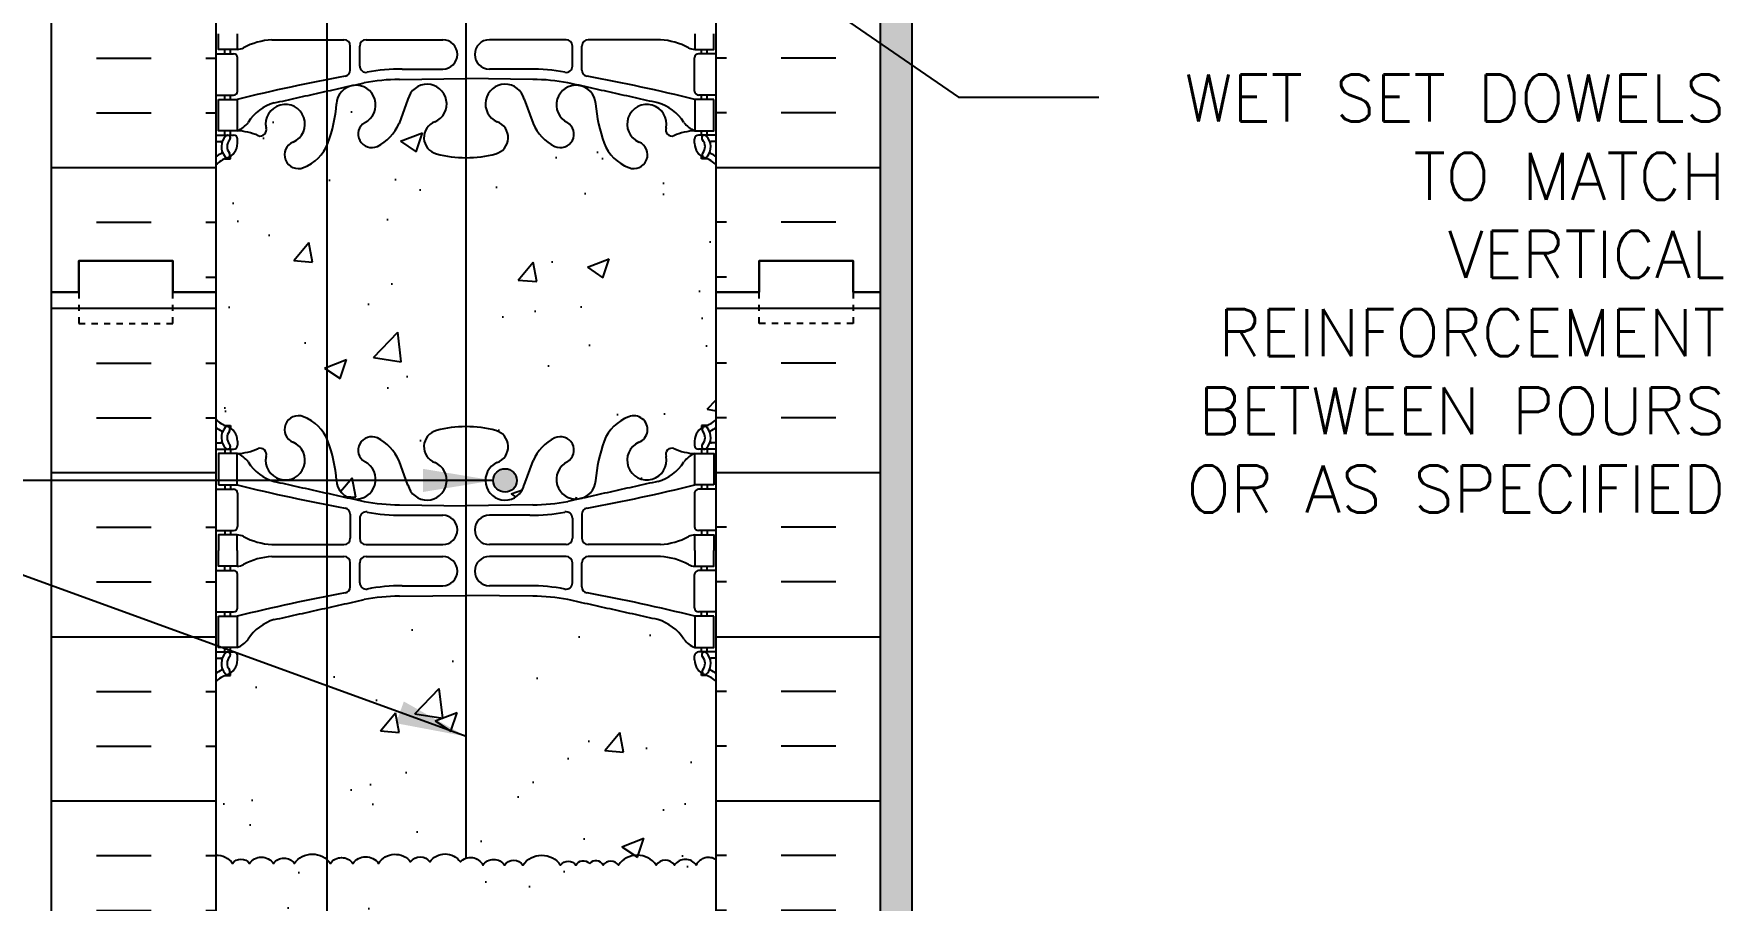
# Model space of a CAD drawing. Header units: inches. Extents: x 202.7 to 249.4, y 105.3 to 198.7.
# Drawn here: x 220.19 to 247.19, y 169.96 to 183.81 of the extents above; entities that cross this region are included whole.
import ezdxf

# ---------------------------------------------------------------- set-up
doc = ezdxf.new("R2010")
doc.units = ezdxf.units.IN
doc.header["$LTSCALE"] = 0.5
doc.header["$MEASUREMENT"] = 0
doc.linetypes.add('DASHED2', pattern=[0.375, 0.25, -0.125])
doc.linetypes.add('DASHEDX2', pattern=[1.5, 1, -0.5])
for name, color, linetype in [('HATCH', 12, 'Continuous'), ('line25', 2, 'Continuous'), ('LINE3', 3, 'Continuous'), ('LINE50', 5, 'Continuous'), ('LINE9', 9, 'Continuous'), ('TEXT', 4, 'Continuous'), ('Web_Edge', 9, 'Continuous')]:
    doc.layers.add(name, color=color, linetype=linetype)
doc.styles.add('DIM', font='romans.shx', dxfattribs={"width": 0.7})
doc.styles.add('ROMANS', font='romans.shx', dxfattribs={"height": 0.75})
doc.dimstyles.new('ext_12', dxfattribs={"dimscale": 12, "dimtxt": 0.09375, "dimasz": 0.09375, "dimexe": 0.09375, "dimexo": 0.0625, "dimgap": 0.0625, "dimtad": 1, "dimdec": 1, "dimzin": 3, "dimdsep": 46, "dimlunit": 4, "dimtxsty": 'DIM', "dimcen": 0.09, "dimdle": 0.09375, "dimclrt": 4, "dimadec": 0, "dimazin": 0, "dimtfac": 1, "dimtdec": 1, "dimtmove": 2, "dimatfit": 3, "dimfxl": 1, "dimfrac": 2, "dimtolj": 1, "dimtzin": 0, "dimarcsym": 0})
pattern_1 = [(50, (0, 0), (3.5863, -0.31376), [0.375, -4.125]), (355, (0, 0), (-0.693757, 3.76096), [0.3, -3.3]), (100.4514, (0.299, -0.026), (2.892547, 3.447198), [0.3187, -3.50571]), (46.1842, (0, 1), (5.336205, -0.827595), [0.5625, -6.1875]), (96.6356, (0.4447, 0.931), (4.67331, 4.87059), [0.47805, -5.258565]), (351.1842, (0, 1), (4.67331, 4.87059), [0.45, -4.95]), (21, (0.5, 0.75), (2.984535, -2.013094), [0.375, -4.125]), (326, (0.5, 0.75), (1.216577, 3.62575), [0.3, -3.3]), (71.4514, (0.7487, 0.5822), (4.201113, 1.612652), [0.3187, -3.50571]), (37.5, (0, 0), (0.060799, 1.664469), [0, -3.26, 0, -3.35, 0, -3.3125]), (7.5, (0, 0), (1.315348, 1.972059), [0, -1.91, 0, -3.185, 0, -1.2625]), (327.5, (-1.115, 0), (2.669112, -0.1127744), [0, -1.25, 0, -3.9, 0, -5.175]), (317.5, (-1.615, 0), (2.91593, 0.500525), [0, -1.625, 0, -2.59, 0, -3.675])]

msp = doc.modelspace()

# ---------------------------------------------------------------- hatches: boundary and pattern name
h = msp.add_hatch()
h.set_pattern_fill('AR-CONC', color=12, scale=0.5, style=0)
h.set_pattern_definition(pattern_1)
h.paths.add_polyline_path([(226.765, 181.861, -0.020993), (226.621, 181.894, -0.734872), (226.598, 182.405, 0.20089), (226.765, 182.581), (226.765, 182.803, 0.73881), (226.167, 182.765), (226.024, 182.378, -0.173075), (225.678, 182.011, -0.940793), (225.475, 182.395, 1.753171), (225.024, 182.691, -0.068226), (224.888, 182.063, -0.21345), (224.496, 181.674, -1), (224.332, 182.083, 2.087231), (223.898, 182.307, -0.669601), (223.766, 182.187, 0.085348), (223.436, 182.263), (223.331, 182.263), (223.331, 182.193), (223.379, 182.193, -0.414214), (223.441, 182.13), (223.441, 182.063, -0.249069), (223.331, 181.856), (223.331, 181.814), (223.241, 181.814, 0.088416), (223.095, 181.716), (223.095, 179.682), (223.095, 177.648, 0.088416), (223.241, 177.55), (223.331, 177.55), (223.331, 177.509, -0.249069), (223.441, 177.302), (223.441, 177.234, -0.414214), (223.379, 177.172), (223.331, 177.172), (223.331, 177.102), (223.436, 177.102, 0.085348), (223.766, 177.177, -0.669601), (223.898, 177.057, 2.087231), (224.332, 177.282, -1), (224.496, 177.69, -0.21345), (224.888, 177.301, -0.068226), (225.024, 176.673, 1.753171), (225.475, 176.97, -0.940793), (225.678, 177.353, -0.173075), (226.024, 176.986), (226.167, 176.599, 0.73881), (226.765, 176.561), (226.765, 176.783, 0.20089), (226.598, 176.959, -0.734872), (226.621, 177.47, -0.020993), (226.765, 177.503)])
h = msp.add_hatch()
h.set_pattern_fill('AR-CONC', color=12, scale=0.5, style=0)
h.set_pattern_definition(pattern_1)
h.paths.add_polyline_path([(231.095, 181.716, 0.088416), (230.949, 181.814), (230.859, 181.814), (230.859, 181.856, -0.249069), (230.749, 182.063), (230.749, 182.13, -0.414214), (230.812, 182.193), (230.859, 182.193), (230.859, 182.263), (230.754, 182.263, 0.085348), (230.425, 182.187, -0.669601), (230.292, 182.307, 2.087231), (229.859, 182.083, -1), (229.695, 181.674, -0.21345), (229.303, 182.063, -0.068226), (229.167, 182.691, 1.753171), (228.716, 182.395, -0.940793), (228.513, 182.011, -0.173075), (228.167, 182.378), (228.024, 182.765, 1.612474), (227.593, 182.405, -0.734872), (227.57, 181.894, -0.068475), (227.095, 181.832, -0.047414), (226.765, 181.861), (226.765, 177.503, -0.047414), (227.095, 177.532, -0.068475), (227.57, 177.47, -0.734872), (227.593, 176.959, 1.612474), (228.024, 176.599), (228.167, 176.986, -0.173075), (228.513, 177.353, -0.940793), (228.716, 176.97, 1.753171), (229.167, 176.673, -0.068226), (229.303, 177.301, -0.21345), (229.695, 177.69, -1), (229.859, 177.282, 2.087231), (230.292, 177.057, -0.669601), (230.425, 177.177, 0.085348), (230.754, 177.102), (230.859, 177.102), (230.859, 177.172), (230.812, 177.172, -0.414214), (230.749, 177.234), (230.749, 177.302, -0.249069), (230.859, 177.509), (230.859, 177.55), (230.949, 177.55, 0.088416), (231.095, 177.648), (231.095, 179.682)])
h.paths.add_polyline_path([(227.907, 176.672, -1), (227.532, 176.672, -1)], flags=16)
at = {"layer": 'HATCH'}
h = msp.add_hatch(dxfattribs=at)
h.set_pattern_fill('INSUL', color=256, scale=7, style=0)
h.set_pattern_definition([(0, (-2703.0662, -217.3274), (0, 2.625), []), (0, (-2703.0662, -216.4524), (0, 2.625), [0.875, -0.875]), (0, (-2703.0662, -215.5774), (0, 2.625), [0.875, -0.875])])
h.paths.add_polyline_path([(220.47, 179.682), (220.908, 179.682), (220.908, 180.182), (222.408, 180.182), (222.408, 179.682), (223.095, 179.682), (223.095, 197.682), (222.408, 197.682), (222.408, 198.182), (220.908, 198.182), (220.908, 197.682), (220.47, 197.682)])
h = msp.add_hatch(dxfattribs=at)
h.set_pattern_fill('INSUL', color=256, scale=7, style=0)
h.set_pattern_definition([(180, (3157.257, -217.3274), (0, 2.625), []), (180, (3157.257, -216.4524), (0, 2.625), [0.875, -0.875]), (180, (3157.257, -215.5774), (0, 2.625), [0.875, -0.875])])
h.paths.add_polyline_path([(233.72, 179.682), (233.283, 179.682), (233.283, 180.182), (231.783, 180.182), (231.783, 179.682), (231.095, 179.682), (231.095, 197.682), (231.783, 197.682), (231.783, 198.182), (233.283, 198.182), (233.283, 197.682), (233.72, 197.682)])
h = msp.add_hatch(dxfattribs=at)
h.set_pattern_fill('AR-SAND', color=256, scale=0.25, style=0)
h.set_pattern_definition([(37.5, (258.67978, 123.79972), (-0.0157483, 0.481706), [0, -0.38, 0, -0.425, 0, -0.40625]), (7.5, (258.6798, 123.7997), (0.442444, 0.7055365), [0, -0.205, 0, -0.3425, 0, -0.13125]), (327.5, (258.37228, 123.79972), (0.7785355, 0.0014148), [0, -0.125, 0, -0.45, 0, -0.5875]), (317.5, (258.3723, 123.7997), (0.7515317, 0.219419), [0, -0.0625, 0, -0.295, 0, -0.3375])])
h.paths.add_polyline_path([(234.22, 197.682), (233.72, 197.682), (233.72, 179.682), (233.72, 161.682), (234.22, 161.682)])
h = msp.add_hatch(dxfattribs=at)
h.set_pattern_fill('AR-CONC', color=256, scale=0.5)
h.set_pattern_definition([(50, (0, 0), (3.5863, -0.31376), [0.375, -4.125]), (355, (0, 0), (-0.693757, 3.76096), [0.3, -3.3]), (100.4514, (0.299, -0.026), (2.892544, 3.4472), [0.3187, -3.50571]), (46.1842, (0, 1), (5.336207, -0.827596), [0.5625, -6.1875]), (96.6356, (0.4447, 0.931), (4.67331, 4.87059), [0.47805, -5.25857]), (351.1842, (0, 1), (4.67331, 4.87059), [0.45, -4.95]), (21, (0.5, 0.75), (2.984535, -2.013094), [0.375, -4.125]), (326, (0.5, 0.75), (1.216577, 3.62575), [0.3, -3.3]), (71.4514, (0.7487, 0.5822), (4.20111, 1.612656), [0.3187, -3.50571]), (37.5, (0, 0), (0.0607993, 1.664469), [0, -3.26, 0, -3.35, 0, -3.3125]), (7.5, (0, 0), (1.315348, 1.972059), [0, -1.91, 0, -3.185, 0, -1.2625]), (327.5, (-1.115, 0), (2.669112, -0.1127744), [0, -1.25, 0, -3.9, 0, -5.175]), (317.5, (-1.615, 0), (2.91593, 0.500525), [0, -1.625, 0, -2.59, 0, -3.675])])
edge = h.paths.add_edge_path()
edge.add_arc((230.749, 191.094), 0.5, 46.2109, 66.4218)
edge.add_line((230.949, 191.553), (230.859, 191.553))
edge.add_line((230.859, 191.553), (230.859, 191.594))
edge.add_arc((230.999, 191.802), 0.25, 180, 235.9442, ccw=False)
edge.add_line((230.749, 191.802), (230.749, 191.869))
edge.add_arc((230.812, 191.869), 0.0625, 90, 180, ccw=False)
edge.add_line((230.812, 191.932), (230.859, 191.932))
edge.add_line((230.859, 191.932), (230.859, 192.002))
edge.add_line((230.859, 192.002), (230.754, 192.002))
edge.add_arc((230.877, 192.344), 0.364, 212.0424, 250.3387, ccw=False)
edge.add_arc((229.954, 191.733), 0.743, 34.228, 73.8107)
edge.add_spline(control_points=[(230.161, 192.447), (228.724, 192.767)], knot_values=[0, 0, 1, 1], degree=1, periodic=0)
edge.add_arc((228.167, 189.836), 2.984, 79.2546, 90.0995)
edge.add_line((228.162, 192.82), (227.095, 192.835))
edge.add_line((227.095, 192.835), (227.095, 184.529))
edge.add_line((227.095, 184.529), (228.162, 184.544))
edge.add_arc((228.167, 187.528), 2.984, 269.9005, 280.7454)
edge.add_spline(control_points=[(228.724, 184.597), (230.161, 184.917)], knot_values=[0, 0, 1, 1], degree=1, periodic=0)
edge.add_arc((229.954, 185.631), 0.743, 286.1893, 325.772)
edge.add_arc((230.877, 185.02), 0.364, 109.6613, 147.9576, ccw=False)
edge.add_line((230.754, 185.363), (230.859, 185.363))
edge.add_line((230.859, 185.363), (230.859, 185.433))
edge.add_line((230.859, 185.433), (230.812, 185.433))
edge.add_arc((230.812, 185.495), 0.0625, 180, 270, ccw=False)
edge.add_line((230.749, 185.495), (230.749, 185.563))
edge.add_arc((230.999, 185.563), 0.25, 124.0558, 180, ccw=False)
edge.add_line((230.859, 185.77), (230.859, 185.812))
edge.add_line((230.859, 185.812), (230.949, 185.812))
edge.add_arc((230.749, 186.27), 0.5, 293.5782, 313.7891)
edge.add_line((231.095, 185.909), (231.095, 191.455))
edge = h.paths.add_edge_path()
edge.add_line((227.095, 192.835), (226.029, 192.82))
edge.add_arc((226.024, 189.836), 2.984, 89.9005, 100.7454)
edge.add_spline(control_points=[(225.467, 192.767), (224.959, 192.654)], knot_values=[0.646761, 0.646761, 1, 1], degree=1, periodic=0)
edge.add_spline(control_points=[(224.959, 192.654), (224.874, 192.635)], knot_values=[0.587043, 0.587043, 0.646761, 0.646761], degree=1, periodic=0)
edge.add_line((224.874, 192.635), (224.874, 184.729))
edge.add_spline(control_points=[(224.874, 184.729), (224.959, 184.71)], knot_values=[0.587043, 0.587043, 0.646761, 0.646761], degree=1, periodic=0)
edge.add_spline(control_points=[(224.959, 184.71), (225.467, 184.597)], knot_values=[0.646761, 0.646761, 1, 1], degree=1, periodic=0)
edge.add_arc((226.024, 187.528), 2.984, 259.2546, 270.0995)
edge.add_line((226.029, 184.544), (227.095, 184.529))
edge.add_line((227.095, 184.529), (227.095, 192.835))
edge = h.paths.add_edge_path()
edge.add_spline(control_points=[(224.874, 192.635), (224.03, 192.447)], knot_values=[0, 0, 0.587043, 0.587043], degree=1, periodic=0)
edge.add_arc((224.237, 191.733), 0.743, 106.1893, 145.772)
edge.add_arc((223.314, 192.344), 0.364, 289.6613, 327.9576, ccw=False)
edge.add_line((223.436, 192.002), (223.331, 192.002))
edge.add_line((223.331, 192.002), (223.331, 191.932))
edge.add_line((223.331, 191.932), (223.379, 191.932))
edge.add_arc((223.379, 191.869), 0.0625, 0, 90, ccw=False)
edge.add_line((223.441, 191.869), (223.441, 191.802))
edge.add_arc((223.191, 191.802), 0.25, 304.0558, 360, ccw=False)
edge.add_line((223.331, 191.594), (223.331, 191.553))
edge.add_line((223.331, 191.553), (223.241, 191.553))
edge.add_arc((223.441, 191.094), 0.5, 113.5782, 133.7891)
edge.add_line((223.095, 191.455), (223.095, 185.909))
edge.add_arc((223.441, 186.27), 0.5, 226.2109, 246.4218)
edge.add_line((223.241, 185.812), (223.331, 185.812))
edge.add_line((223.331, 185.812), (223.331, 185.77))
edge.add_arc((223.191, 185.563), 0.25, 0, 55.9442, ccw=False)
edge.add_line((223.441, 185.563), (223.441, 185.495))
edge.add_arc((223.379, 185.495), 0.0625, -90, 0, ccw=False)
edge.add_line((223.379, 185.433), (223.331, 185.433))
edge.add_line((223.331, 185.433), (223.331, 185.363))
edge.add_line((223.331, 185.363), (223.436, 185.363))
edge.add_arc((223.314, 185.02), 0.364, 32.0424, 70.3387, ccw=False)
edge.add_arc((224.237, 185.631), 0.743, 214.228, 253.8107)
edge.add_spline(control_points=[(224.03, 184.917), (224.874, 184.729)], knot_values=[0, 0, 0.587043, 0.587043], degree=1, periodic=0)
edge.add_line((224.874, 184.729), (224.874, 192.635))
edge = h.paths.add_edge_path()
edge.add_arc((230.749, 173.094), 0.5, 46.2109, 66.4218)
edge.add_line((230.949, 173.553), (230.859, 173.553))
edge.add_line((230.859, 173.553), (230.859, 173.594))
edge.add_arc((230.999, 173.802), 0.25, 180, 235.9442, ccw=False)
edge.add_line((230.749, 173.802), (230.749, 173.869))
edge.add_arc((230.812, 173.869), 0.0625, 90, 180, ccw=False)
edge.add_line((230.812, 173.932), (230.859, 173.932))
edge.add_line((230.859, 173.932), (230.859, 174.002))
edge.add_line((230.859, 174.002), (230.754, 174.002))
edge.add_arc((230.877, 174.344), 0.364, 214.9775, 250.3387, ccw=False)
edge.add_arc((229.954, 173.733), 0.743, 32.7919, 73.8107)
edge.add_spline(control_points=[(230.161, 174.447), (228.724, 174.767)], knot_values=[0, 0, 1, 1], degree=1, periodic=0)
edge.add_arc((228.167, 171.836), 2.984, 79.2546, 90.0995)
edge.add_line((228.162, 174.82), (227.095, 174.835))
edge.add_line((227.095, 174.835), (227.095, 170.633))
edge.add_arc((227.166, 170.423), 0.221, 26.8694, 108.6323, ccw=False)
edge.add_arc((227.537, 170.402), 0.211, 35, 145, ccw=False)
edge.add_arc((227.857, 170.42), 0.18, 35, 145, ccw=False)
edge.add_arc((228.306, 170.312), 0.368, 35, 145, ccw=False)
edge.add_arc((228.729, 170.438), 0.149, 35, 145, ccw=False)
edge.add_arc((228.969, 170.46), 0.134, 41.7102, 151.7102, ccw=False)
edge.add_arc((229.169, 170.46), 0.134, 28.2898, 138.2898, ccw=False)
edge.add_arc((229.409, 170.438), 0.149, 35, 145, ccw=False)
edge.add_arc((229.832, 170.312), 0.368, 35, 145, ccw=False)
edge.add_arc((230.281, 170.42), 0.18, 35, 145, ccw=False)
edge.add_arc((230.601, 170.402), 0.211, 35, 145, ccw=False)
edge.add_arc((230.972, 170.423), 0.221, 56.1276, 153.1306, ccw=False)
edge.add_line((231.095, 170.607), (231.095, 173.455))
edge = h.paths.add_edge_path()
edge.add_line((227.095, 174.835), (226.029, 174.82))
edge.add_arc((226.024, 171.836), 2.984, 89.9005, 100.7454)
edge.add_spline(control_points=[(225.467, 174.767), (224.986, 174.66)], knot_values=[0.665423, 0.665423, 1, 1], degree=1, periodic=0)
edge.add_spline(control_points=[(224.981, 174.659), (224.959, 174.654)], knot_values=[0.646761, 0.646761, 0.66169, 0.66169], degree=1, periodic=0)
edge.add_spline(control_points=[(224.959, 174.654), (224.874, 174.635)], knot_values=[0.587043, 0.587043, 0.646761, 0.646761], degree=1, periodic=0)
edge.add_line((224.874, 174.635), (224.874, 170.609))
edge.add_arc((224.639, 170.347), 0.352, 35, 48.1607, ccw=False)
edge.add_arc((225.107, 170.423), 0.219, 35, 145, ccw=False)
edge.add_arc((225.491, 170.405), 0.25, 35, 145, ccw=False)
edge.add_arc((225.962, 170.382), 0.313, 37.8626, 147.8626, ccw=False)
edge.add_arc((226.363, 170.467), 0.188, 35, 145, ccw=False)
edge.add_arc((226.761, 170.404), 0.297, 35, 145, ccw=False)
edge.add_arc((227.166, 170.423), 0.221, 108.6323, 136.8694, ccw=False)
edge.add_line((227.095, 170.633), (227.095, 174.835))
edge = h.paths.add_edge_path()
edge.add_spline(control_points=[(224.874, 174.635), (224.787, 174.616)], knot_values=[0.526948, 0.526948, 0.587043, 0.587043], degree=1, periodic=0)
edge.add_spline(control_points=[(224.787, 174.616), (224.778, 174.614)], knot_values=[0.520749, 0.520749, 0.526948, 0.526948], degree=1, periodic=0)
edge.add_spline(control_points=[(224.778, 174.614), (224.743, 174.606)], knot_values=[0.495951, 0.495951, 0.520749, 0.520749], degree=1, periodic=0)
edge.add_spline(control_points=[(224.737, 174.605), (224.71, 174.599)], knot_values=[0.473178, 0.473178, 0.492282, 0.492282], degree=1, periodic=0)
edge.add_spline(control_points=[(224.71, 174.599), (224.702, 174.597)], knot_values=[0.467485, 0.467485, 0.473178, 0.473178], degree=1, periodic=0)
edge.add_spline(control_points=[(224.702, 174.597), (224.6, 174.574)], knot_values=[0.396761, 0.396761, 0.467485, 0.467485], degree=1, periodic=0)
edge.add_spline(control_points=[(224.6, 174.574), (224.532, 174.559)], knot_values=[0.34919, 0.34919, 0.396761, 0.396761], degree=1, periodic=0)
edge.add_spline(control_points=[(224.532, 174.559), (224.515, 174.555)], knot_values=[0.337298, 0.337298, 0.34919, 0.34919], degree=1, periodic=0)
edge.add_spline(control_points=[(224.51, 174.554), (224.03, 174.447)], knot_values=[0, 0, 0.334324, 0.334324], degree=1, periodic=0)
edge.add_arc((224.237, 173.733), 0.743, 106.1893, 147.2081)
edge.add_arc((223.314, 174.344), 0.364, 289.6613, 325.0225, ccw=False)
edge.add_line((223.436, 174.002), (223.331, 174.002))
edge.add_line((223.331, 174.002), (223.331, 173.932))
edge.add_line((223.331, 173.932), (223.379, 173.932))
edge.add_arc((223.379, 173.869), 0.0625, 0, 90, ccw=False)
edge.add_line((223.441, 173.869), (223.441, 173.802))
edge.add_arc((223.191, 173.802), 0.25, 304.0558, 360, ccw=False)
edge.add_line((223.331, 173.594), (223.331, 173.553))
edge.add_line((223.331, 173.553), (223.241, 173.553))
edge.add_arc((223.441, 173.094), 0.5, 113.5782, 133.7891)
edge.add_line((223.095, 173.455), (223.095, 170.682))
edge.add_arc((223.106, 170.369), 0.313, 35, 92.0078, ccw=False)
edge.add_arc((223.497, 170.454), 0.164, 35, 145, ccw=False)
edge.add_arc((223.824, 170.414), 0.235, 35, 145, ccw=False)
edge.add_arc((224.183, 170.432), 0.204, 35, 145, ccw=False)
edge.add_arc((224.639, 170.347), 0.352, 48.1607, 145, ccw=False)
edge.add_line((224.874, 170.609), (224.874, 174.635))
h.paths.add_polyline_path([(224.874, 170.609, 0.449624), (224.35, 170.549, 0.520567), (224.017, 170.549, 0.520567), (223.632, 170.549, 0.520567), (223.363, 170.549, 0.254004), (223.095, 170.682), (223.095, 167.909, 0.088416), (223.241, 167.812), (223.331, 167.812), (223.331, 167.77, -0.249069), (223.441, 167.563), (223.441, 167.495, -0.414214), (223.379, 167.433), (223.331, 167.433), (223.331, 167.363), (223.436, 167.363), (223.436, 166.863, 0.013026), (224.874, 166.545)])
edge = h.paths.add_edge_path()
edge.add_arc((230.972, 170.423), 0.221, 56.1276, 153.1306)
edge.add_arc((230.601, 170.402), 0.211, 35, 145)
edge.add_arc((230.281, 170.42), 0.18, 35, 145)
edge.add_arc((229.832, 170.312), 0.368, 35, 145)
edge.add_arc((229.409, 170.438), 0.149, 35, 145)
edge.add_arc((229.169, 170.46), 0.134, 28.2898, 138.2898)
edge.add_arc((228.969, 170.46), 0.134, 41.7102, 151.7102)
edge.add_arc((228.729, 170.438), 0.149, 35, 145)
edge.add_arc((228.306, 170.312), 0.368, 35, 145)
edge.add_arc((227.857, 170.42), 0.18, 35, 145)
edge.add_arc((227.537, 170.402), 0.211, 35, 145)
edge.add_arc((227.166, 170.423), 0.221, 26.8694, 136.8694)
edge.add_arc((226.761, 170.404), 0.297, 35, 145)
edge.add_arc((226.363, 170.467), 0.188, 35, 145)
edge.add_arc((225.962, 170.382), 0.313, 37.8626, 147.8626)
edge.add_arc((225.491, 170.405), 0.25, 35, 145)
edge.add_arc((225.107, 170.423), 0.219, 35, 145)
edge.add_arc((224.639, 170.347), 0.352, 35, 48.1607)
edge.add_line((224.874, 170.609), (224.874, 166.729))
edge.add_spline(control_points=[(224.874, 166.729), (225.467, 166.597)], knot_values=[0.587043, 0.587043, 1, 1], degree=1, periodic=0)
edge.add_arc((226.024, 169.528), 2.984, 259.2546, 270.0995)
edge.add_line((226.029, 166.544), (227.095, 166.529))
edge.add_line((227.095, 166.529), (228.162, 166.544))
edge.add_arc((228.167, 169.528), 2.984, 269.9005, 280.7454)
edge.add_spline(control_points=[(228.724, 166.597), (230.161, 166.917)], knot_values=[0, 0, 1, 1], degree=1, periodic=0)
edge.add_arc((229.954, 167.631), 0.743, 286.1893, 325.772)
edge.add_arc((230.877, 167.02), 0.364, 109.6613, 147.9576, ccw=False)
edge.add_line((230.754, 167.363), (230.859, 167.363))
edge.add_line((230.859, 167.363), (230.859, 167.433))
edge.add_line((230.859, 167.433), (230.812, 167.433))
edge.add_arc((230.812, 167.495), 0.0625, 180, 270, ccw=False)
edge.add_line((230.749, 167.495), (230.749, 167.563))
edge.add_arc((230.999, 167.563), 0.25, 124.0558, 180, ccw=False)
edge.add_line((230.859, 167.77), (230.859, 167.812))
edge.add_line((230.859, 167.812), (230.949, 167.812))
edge.add_arc((230.749, 168.27), 0.5, 293.5782, 313.7891)
edge.add_line((231.095, 167.909), (231.095, 170.607))
edge = h.paths.add_edge_path()
edge.add_line((227.095, 156.835), (226.029, 156.82))
edge.add_arc((226.024, 153.836), 2.984, 89.9005, 100.7454)
edge.add_spline(control_points=[(225.467, 156.767), (224.874, 156.635)], knot_values=[0.587043, 0.587043, 1, 1], degree=1, periodic=0)
edge.add_spline(control_points=[(224.874, 156.635), (224.03, 156.447)], knot_values=[0, 0, 0.587043, 0.587043], degree=1, periodic=0)
edge.add_arc((224.237, 155.733), 0.743, 106.1893, 145.772)
edge.add_arc((223.314, 156.344), 0.364, 289.6613, 327.9576, ccw=False)
edge.add_line((223.436, 156.002), (223.331, 156.002))
edge.add_line((223.331, 156.002), (223.331, 155.932))
edge.add_line((223.331, 155.932), (223.379, 155.932))
edge.add_arc((223.379, 155.869), 0.0625, 0, 90, ccw=False)
edge.add_line((223.441, 155.869), (223.441, 155.802))
edge.add_arc((223.191, 155.802), 0.25, 304.0558, 360, ccw=False)
edge.add_line((223.331, 155.594), (223.331, 155.553))
edge.add_line((223.331, 155.553), (223.241, 155.553))
edge.add_arc((223.441, 155.094), 0.5, 113.5782, 133.7891)
edge.add_line((223.095, 155.455), (223.095, 149.909))
edge.add_arc((223.441, 150.27), 0.5, 226.2109, 246.4218)
edge.add_line((223.241, 149.812), (223.331, 149.812))
edge.add_line((223.331, 149.812), (223.331, 149.77))
edge.add_arc((223.191, 149.563), 0.25, 0, 55.9442, ccw=False)
edge.add_line((223.441, 149.563), (223.441, 149.495))
edge.add_arc((223.379, 149.495), 0.0625, -90, 0, ccw=False)
edge.add_line((223.379, 149.433), (223.331, 149.433))
edge.add_line((223.331, 149.433), (223.331, 149.363))
edge.add_line((223.331, 149.363), (223.436, 149.363))
edge.add_arc((223.314, 149.02), 0.364, 32.0424, 70.3387, ccw=False)
edge.add_arc((224.237, 149.631), 0.743, 214.228, 253.8107)
edge.add_spline(control_points=[(224.03, 148.917), (225.467, 148.597)], knot_values=[0, 0, 1, 1], degree=1, periodic=0)
edge.add_arc((226.024, 151.528), 2.984, 259.2546, 270.0995)
edge.add_line((226.029, 148.544), (227.095, 148.529))
edge.add_line((227.095, 148.529), (227.095, 156.835))
edge = h.paths.add_edge_path()
edge.add_arc((230.749, 155.094), 0.5, 46.2109, 66.4218)
edge.add_line((230.949, 155.553), (230.859, 155.553))
edge.add_line((230.859, 155.553), (230.859, 155.594))
edge.add_arc((230.999, 155.802), 0.25, 180, 235.9442, ccw=False)
edge.add_line((230.749, 155.802), (230.749, 155.869))
edge.add_arc((230.812, 155.869), 0.0625, 90, 180, ccw=False)
edge.add_line((230.812, 155.932), (230.859, 155.932))
edge.add_line((230.859, 155.932), (230.859, 156.002))
edge.add_line((230.859, 156.002), (230.754, 156.002))
edge.add_arc((230.877, 156.344), 0.364, 212.0424, 250.3387, ccw=False)
edge.add_arc((229.954, 155.733), 0.743, 34.228, 73.8107)
edge.add_spline(control_points=[(230.161, 156.447), (228.724, 156.767)], knot_values=[0, 0, 1, 1], degree=1, periodic=0)
edge.add_arc((228.167, 153.836), 2.984, 79.2546, 90.0995)
edge.add_line((228.162, 156.82), (227.095, 156.835))
edge.add_line((227.095, 156.835), (227.095, 148.529))
edge.add_line((227.095, 148.529), (228.162, 148.544))
edge.add_arc((228.167, 151.528), 2.984, 269.9005, 280.7454)
edge.add_spline(control_points=[(228.724, 148.597), (230.161, 148.917)], knot_values=[0, 0, 1, 1], degree=1, periodic=0)
edge.add_arc((229.954, 149.631), 0.743, 286.1893, 325.772)
edge.add_arc((230.877, 149.02), 0.364, 109.6613, 147.9576, ccw=False)
edge.add_line((230.754, 149.363), (230.859, 149.363))
edge.add_line((230.859, 149.363), (230.859, 149.433))
edge.add_line((230.859, 149.433), (230.812, 149.433))
edge.add_arc((230.812, 149.495), 0.0625, 180, 270, ccw=False)
edge.add_line((230.749, 149.495), (230.749, 149.563))
edge.add_arc((230.999, 149.563), 0.25, 124.0558, 180, ccw=False)
edge.add_line((230.859, 149.77), (230.859, 149.812))
edge.add_line((230.859, 149.812), (230.949, 149.812))
edge.add_arc((230.749, 150.27), 0.5, 293.5782, 313.7891)
edge.add_line((231.095, 149.909), (231.095, 155.455))
h = msp.add_hatch(dxfattribs=at)
h.set_pattern_fill('INSUL', color=256, scale=7, style=0)
h.set_pattern_definition([(0, (-2703.0662, -235.3274), (0, 2.625), []), (0, (-2703.0662, -234.4524), (0, 2.625), [0.875, -0.875]), (0, (-2703.0662, -233.5774), (0, 2.625), [0.875, -0.875])])
h.paths.add_polyline_path([(220.47, 161.682), (220.908, 161.682), (220.908, 162.182), (222.408, 162.182), (222.408, 161.682), (223.095, 161.682), (223.095, 179.682), (222.408, 179.682), (222.408, 180.182), (220.908, 180.182), (220.908, 179.682), (220.47, 179.682)])
h = msp.add_hatch(dxfattribs=at)
h.set_pattern_fill('INSUL', color=256, scale=7, style=0)
h.set_pattern_definition([(180, (3157.257, -235.3274), (0, 2.625), []), (180, (3157.257, -234.4524), (0, 2.625), [0.875, -0.875]), (180, (3157.257, -233.5774), (0, 2.625), [0.875, -0.875])])
h.paths.add_polyline_path([(233.72, 161.682), (233.283, 161.682), (233.283, 162.182), (231.783, 162.182), (231.783, 161.682), (231.095, 161.682), (231.095, 179.682), (231.783, 179.682), (231.783, 180.182), (233.283, 180.182), (233.283, 179.682), (233.72, 179.682)])
at = {"layer": 'LINE3'}
msp.add_hatch(color=256, dxfattribs=at).paths.add_polyline_path([(227.907, 176.672, 1), (227.532, 176.672, 1)])

# ---------------------------------------------------------------- linework, layer by layer
at = {"layer": 'HATCH'}
for points in [[(223.095, 170.682, -0.254004), (223.363, 170.549, -0.520567), (223.632, 170.549, -0.520567), (224.017, 170.549, -0.520567), (224.35, 170.549, -0.520567), (224.927, 170.549, -0.520567), (225.286, 170.549, -0.520567), (225.697, 170.549, -0.520567), (226.21, 170.574, -0.520567), (226.517, 170.574, -0.520567), (227.005, 170.574, -0.520567), (227.364, 170.523, -0.520567), (227.71, 170.523, -0.520567), (228.005, 170.523, -0.520567), (228.607, 170.523, -0.520567), (228.851, 170.523, -0.520567), (229.069, 170.549)], [(231.095, 170.607, 0.450483), (230.775, 170.523, 0.520567), (230.428, 170.523, 0.520567), (230.133, 170.523, 0.520567), (229.531, 170.523, 0.520567), (229.287, 170.523, 0.520567), (229.069, 170.549)]]:
    msp.add_lwpolyline(points, format="xyb", dxfattribs=at)
at = {"layer": 'line25'}
for p, q in [((223.095, 197.682), (223.095, 179.682)), ((231.095, 179.682), (231.095, 197.682)), ((223.095, 179.682), (223.095, 161.682)), ((231.095, 161.682), (231.095, 179.682))]:
    msp.add_line(p, q, dxfattribs=at)
at = {"layer": 'LINE3'}
for p, q in [((227.095, 170.633), (227.095, 196.807)), ((224.874, 153.986), (224.874, 196.557))]:
    msp.add_line(p, q, dxfattribs=at)
msp.add_circle((227.719, 176.672), 0.188, dxfattribs=at)
at = {"layer": 'LINE50'}
for p, q in [((220.47, 179.682), (220.47, 197.682)), ((233.72, 179.682), (233.72, 197.682)), ((220.47, 161.682), (220.47, 179.682)), ((233.72, 161.682), (233.72, 179.682))]:
    msp.add_line(p, q, dxfattribs=at)
for points in [[(223.095, 179.682), (222.408, 179.682), (222.408, 180.182), (220.908, 180.182), (220.908, 179.682), (220.47, 179.682)], [(220.47, 179.682), (220.908, 179.682), (220.908, 180.182), (222.408, 180.182), (222.408, 179.682), (223.095, 179.682)], [(231.095, 179.682), (231.783, 179.682), (231.783, 180.182), (233.283, 180.182), (233.283, 179.682), (233.72, 179.682)], [(233.72, 179.682), (233.283, 179.682), (233.283, 180.182), (231.783, 180.182), (231.783, 179.682), (231.095, 179.682)]]:
    msp.add_lwpolyline(points, dxfattribs=at)
at = {"layer": 'LINE9'}
msp.add_line((234.22, 197.682), (234.22, 161.682), dxfattribs=at)
at = {"layer": 'LINE9', "linetype": 'DASHED2', "ltscale": 0.15}
for points in [[(220.908, 179.682), (220.908, 179.682), (220.908, 179.182), (222.408, 179.182), (222.408, 179.682), (222.408, 179.682)], [(233.283, 179.682), (233.283, 179.682), (233.283, 179.182), (231.783, 179.182), (231.783, 179.682), (231.783, 179.682)]]:
    msp.add_lwpolyline(points, dxfattribs=at)
at = {"layer": 'Web_Edge'}
for p, q in [((223.989, 183.718), (225.144, 183.717)), ((225.496, 183.717), (226.723, 183.717)), ((228.695, 183.717), (227.468, 183.717)), ((230.202, 183.718), (229.047, 183.717)), ((223.095, 183.493), (223.379, 183.493)), ((223.241, 183.493), (223.241, 183.563)), ((223.331, 183.493), (223.331, 183.563)), ((223.441, 182.895), (223.441, 183.43)), ((225.243, 183.233), (225.243, 183.617)), ((225.396, 183.295), (225.396, 183.617)), ((228.795, 183.295), (228.795, 183.617)), ((228.947, 183.233), (228.947, 183.617)), ((230.749, 182.895), (230.749, 183.43)), ((231.095, 183.493), (230.812, 183.493)), ((230.859, 183.493), (230.859, 183.563)), ((230.949, 183.493), (230.949, 183.563)), ((226.076, 183.249), (226.723, 183.249)), ((228.115, 183.249), (227.468, 183.249)), ((226.029, 183.081), (227.095, 183.097)), ((228.162, 183.081), (227.095, 183.097)), ((223.095, 182.833), (223.379, 182.833)), ((223.241, 182.763), (223.241, 182.833)), ((223.331, 182.763), (223.331, 182.833)), ((226.167, 182.765), (226.024, 182.378)), ((228.024, 182.765), (228.167, 182.378)), ((231.095, 182.833), (230.812, 182.833)), ((230.859, 182.763), (230.859, 182.833)), ((230.949, 182.763), (230.949, 182.833)), ((223.095, 182.193), (223.379, 182.193)), ((223.095, 182.093), (223.173, 182.093)), ((223.241, 182.193), (223.241, 182.263)), ((223.331, 182.193), (223.331, 182.263)), ((223.441, 182.063), (223.441, 182.13)), ((230.749, 182.063), (230.749, 182.13)), ((231.095, 182.193), (230.812, 182.193)), ((230.859, 182.193), (230.859, 182.263)), ((230.949, 182.193), (230.949, 182.263)), ((231.095, 182.093), (231.018, 182.093)), ((223.241, 181.814), (223.331, 181.814)), ((223.331, 181.814), (223.331, 181.856)), ((230.859, 181.814), (230.859, 181.856)), ((230.949, 181.814), (230.859, 181.814)), ((223.241, 177.55), (223.331, 177.55)), ((223.331, 177.55), (223.331, 177.509)), ((230.949, 177.55), (230.859, 177.55)), ((230.859, 177.55), (230.859, 177.509)), ((223.095, 177.272), (223.173, 177.272)), ((223.095, 177.172), (223.379, 177.172)), ((223.241, 177.172), (223.241, 177.102)), ((223.331, 177.172), (223.331, 177.102)), ((223.441, 177.302), (223.441, 177.234)), ((230.749, 177.302), (230.749, 177.234)), ((231.095, 177.172), (230.812, 177.172)), ((230.859, 177.172), (230.859, 177.102)), ((230.949, 177.172), (230.949, 177.102)), ((231.095, 177.272), (231.018, 177.272)), ((226.167, 176.599), (226.024, 176.986)), ((228.024, 176.599), (228.167, 176.986)), ((223.095, 176.532), (223.379, 176.532)), ((223.241, 176.602), (223.241, 176.532)), ((223.331, 176.602), (223.331, 176.532)), ((223.441, 176.469), (223.441, 175.934)), ((230.749, 176.469), (230.749, 175.934)), ((231.095, 176.532), (230.812, 176.532)), ((230.859, 176.602), (230.859, 176.532)), ((230.949, 176.602), (230.949, 176.532)), ((225.243, 176.132), (225.243, 175.747)), ((226.029, 176.283), (227.095, 176.268)), ((226.076, 176.115), (226.723, 176.115)), ((228.162, 176.283), (227.095, 176.268)), ((228.115, 176.115), (227.468, 176.115)), ((228.947, 176.132), (228.947, 175.747)), ((223.095, 175.872), (223.379, 175.872)), ((223.241, 175.872), (223.241, 175.802)), ((223.331, 175.872), (223.331, 175.802)), ((225.396, 176.07), (225.396, 175.747)), ((228.795, 176.07), (228.795, 175.747)), ((231.095, 175.872), (230.812, 175.872)), ((230.859, 175.872), (230.859, 175.802)), ((230.949, 175.872), (230.949, 175.802)), ((223.989, 175.646), (225.144, 175.647)), ((225.496, 175.647), (226.723, 175.647)), ((228.695, 175.647), (227.468, 175.647)), ((230.202, 175.646), (229.047, 175.647)), ((223.241, 175.232), (223.241, 175.302)), ((223.331, 175.232), (223.331, 175.302)), ((223.989, 175.457), (225.144, 175.456)), ((225.243, 174.971), (225.243, 175.356)), ((225.396, 175.034), (225.396, 175.356)), ((225.496, 175.456), (226.723, 175.456)), ((228.695, 175.456), (227.468, 175.456)), ((228.795, 175.034), (228.795, 175.356)), ((228.947, 174.971), (228.947, 175.356)), ((230.202, 175.457), (229.047, 175.456)), ((230.859, 175.232), (230.859, 175.302)), ((230.949, 175.232), (230.949, 175.302)), ((223.095, 175.232), (223.379, 175.232)), ((223.441, 174.634), (223.441, 175.169)), ((230.749, 174.634), (230.749, 175.169)), ((231.095, 175.232), (230.812, 175.232)), ((226.029, 174.82), (227.095, 174.835)), ((226.076, 174.988), (226.723, 174.988)), ((228.162, 174.82), (227.095, 174.835)), ((228.115, 174.988), (227.468, 174.988)), ((223.095, 174.572), (223.379, 174.572)), ((223.241, 174.502), (223.241, 174.572)), ((223.331, 174.502), (223.331, 174.572)), ((231.095, 174.572), (230.812, 174.572)), ((230.859, 174.502), (230.859, 174.572)), ((230.949, 174.502), (230.949, 174.572)), ((223.095, 173.932), (223.379, 173.932)), ((223.241, 173.932), (223.241, 174.002)), ((223.331, 173.932), (223.331, 174.002)), ((231.095, 173.932), (230.812, 173.932)), ((230.859, 173.932), (230.859, 174.002)), ((230.949, 173.932), (230.949, 174.002)), ((223.095, 173.832), (223.173, 173.832)), ((223.441, 173.802), (223.441, 173.869)), ((230.749, 173.802), (230.749, 173.869)), ((231.095, 173.832), (231.018, 173.832)), ((223.241, 173.553), (223.331, 173.553)), ((223.331, 173.553), (223.331, 173.594)), ((230.859, 173.553), (230.859, 173.594)), ((230.949, 173.553), (230.859, 173.553))]:
    msp.add_line(p, q, dxfattribs=at)
for points in [[(223.436, 183.813), (223.436, 183.563), (223.136, 183.563), (223.136, 183.813)], [(230.754, 183.813), (230.754, 183.563), (231.054, 183.563), (231.054, 183.813)], [(223.436, 175.552), (223.436, 175.802), (223.136, 175.802), (223.136, 175.552)], [(223.436, 175.552), (223.436, 175.302), (223.136, 175.302), (223.136, 175.552)], [(230.754, 175.552), (230.754, 175.802), (231.054, 175.802), (231.054, 175.552)], [(230.754, 175.552), (230.754, 175.302), (231.054, 175.302), (231.054, 175.552)]]:
    msp.add_lwpolyline(points, dxfattribs=at)
for points in [[(223.136, 182.763), (223.436, 182.763), (223.436, 182.263), (223.136, 182.263)], [(231.054, 182.763), (230.754, 182.763), (230.754, 182.263), (231.054, 182.263)], [(223.136, 176.602), (223.436, 176.602), (223.436, 177.102), (223.136, 177.102)], [(231.054, 176.602), (230.754, 176.602), (230.754, 177.102), (231.054, 177.102)], [(223.136, 174.502), (223.436, 174.502), (223.436, 174.002), (223.136, 174.002)], [(231.054, 174.502), (230.754, 174.502), (230.754, 174.002), (231.054, 174.002)]]:
    msp.add_lwpolyline(points, close=True, dxfattribs=at)
for centre, radius, start, end in [((224.074, 182.561), 1.16, 94.1968, 117.4156), ((225.143, 183.617), 0.1, 0, 89.9612), ((225.496, 183.617), 0.1, 90, 180), ((226.723, 183.483), 0.234, 270, 90), ((227.468, 183.483), 0.234, 90, 270), ((228.695, 183.617), 0.1, 0, 90), ((229.047, 183.617), 0.1, 90.0388, 180), ((230.117, 182.561), 1.16, 62.5844, 85.8032), ((223.379, 183.43), 0.0625, 0, 90), ((223.432, 183.781), 0.219, 271.08, 299.5063), ((230.759, 183.781), 0.219, 240.4937, 268.92), ((230.812, 183.43), 0.0625, 90, 180), ((230.245, 155.342), 28.253, 100.3657, 103.9448), ((225.143, 183.233), 0.1, 280.3657, 0), ((225.496, 183.295), 0.1, 180, 280.7454), ((226.071, 180.265), 2.984, 89.9005, 100.7454), ((228.12, 180.265), 2.984, 79.2546, 90.0995), ((228.695, 183.295), 0.1, 259.2546, 0), ((229.047, 183.233), 0.1, 180, 259.6343), ((223.946, 155.342), 28.253, 76.0552, 79.6343), ((223.379, 182.895), 0.0625, 270, 0), ((225.337, 182.676), 0.314, 296.0652, 177.2643), ((226.024, 180.097), 2.984, 89.9005, 100.7454), ((226.472, 182.692), 0.314, 293.8084, 166.5854), ((227.719, 182.692), 0.314, 13.4146, 246.1916), ((228.167, 180.097), 2.984, 79.2546, 90.0995), ((228.854, 182.676), 0.314, 2.7357, 243.9348), ((230.812, 182.895), 0.0625, 180, 270), ((224.237, 181.994), 0.743, 106.1893, 147.2081), ((224.206, 182.369), 0.314, 293.8084, 191.4114), ((222.666, 182.872), 2.365, 339.9985, 355.6105), ((231.525, 182.872), 2.365, 184.3895, 200.0015), ((229.985, 182.369), 0.314, 348.5886, 246.1916), ((229.954, 181.994), 0.743, 32.7919, 73.8107), ((223.314, 182.605), 0.364, 289.6613, 325.0225), ((223.807, 182.275), 0.0968, 249.5669, 19.8449), ((225.588, 182.209), 0.217, 121.463, 294.4736), ((225.337, 182.679), 0.75, 297.0295, 336.3062), ((226.69, 182.153), 0.268, 109.9662, 255.2108), ((227.501, 182.153), 0.268, 284.7892, 70.0338), ((228.854, 182.679), 0.75, 203.6938, 242.9705), ((228.603, 182.209), 0.217, 245.5264, 58.537), ((230.383, 182.275), 0.0968, 160.1551, 290.4331), ((230.877, 182.605), 0.364, 214.9775, 250.3387), ((223.173, 182.073), 0.0196, 344.5099, 90.5968), ((223.435, 182.008), 0.25, 137.5391, 219.8855), ((223.284, 182.146), 0.045, 317.5391, 137.5391), ((223.435, 182.008), 0.16, 137.5391, 219.9999), ((223.191, 182.063), 0.25, 289.4712, 360), ((223.379, 182.13), 0.0625, 360, 90), ((223.382, 181.267), 0.997, 66.8533, 86.8462), ((224.414, 181.878), 0.22, 111.8037, 291.8037), ((224.257, 182.307), 0.677, 290.6803, 338.8761), ((229.934, 182.307), 0.677, 201.1239, 249.3197), ((229.777, 181.878), 0.22, 248.1963, 68.1963), ((230.809, 181.267), 0.997, 93.1538, 113.1467), ((230.812, 182.13), 0.0625, 90, 180), ((230.999, 182.063), 0.25, 180, 250.5288), ((230.907, 182.146), 0.045, 42.4609, 222.4609), ((230.756, 182.008), 0.16, 320.0001, 42.4609), ((230.756, 182.008), 0.25, 320.1145, 42.4609), ((231.017, 182.073), 0.0196, 89.4032, 195.4901), ((223.441, 181.356), 0.6, 114.9252, 125.2168), ((223.441, 181.356), 0.5, 109.4712, 133.7891), ((223.179, 181.919), 0.021, 296.0043, 16.536), ((223.277, 181.877), 0.045, 220.8121, 38.552), ((227.084, 183.586), 1.754, 254.7082, 270.3771), ((227.107, 183.586), 1.754, 269.6229, 285.2918), ((230.913, 181.877), 0.045, 141.448, 319.1879), ((230.749, 181.356), 0.5, 46.2109, 70.5288), ((231.011, 181.919), 0.021, 163.464, 243.9957), ((230.749, 181.356), 0.6, 54.7832, 65.0748), ((224.414, 177.486), 0.22, 68.1963, 248.1963), ((229.777, 177.486), 0.22, 291.8037, 111.8037), ((223.441, 178.009), 0.5, 226.2109, 250.5288), ((223.441, 178.009), 0.6, 234.7832, 245.0748), ((223.435, 177.356), 0.25, 140.1145, 222.4609), ((223.179, 177.446), 0.021, 343.464, 63.9957), ((223.277, 177.487), 0.045, 321.448, 139.1879), ((223.191, 177.302), 0.25, 0, 70.5288), ((223.435, 177.356), 0.16, 140.0001, 222.4609), ((224.257, 177.057), 0.677, 21.1239, 69.3197), ((226.69, 177.211), 0.268, 104.7892, 250.0338), ((227.084, 175.778), 1.754, 89.6229, 105.2918), ((227.107, 175.778), 1.754, 74.7082, 90.3771), ((227.501, 177.211), 0.268, 289.9662, 75.2108), ((229.934, 177.057), 0.677, 110.6803, 158.8761), ((230.999, 177.302), 0.25, 109.4712, 180), ((230.913, 177.487), 0.045, 40.8121, 218.552), ((230.756, 177.356), 0.16, 317.5391, 39.9999), ((230.749, 178.009), 0.5, 289.4712, 313.7891), ((230.756, 177.356), 0.25, 317.5391, 39.8855), ((231.011, 177.446), 0.021, 116.0043, 196.536), ((230.749, 178.009), 0.6, 294.9252, 305.2168), ((223.173, 177.291), 0.0196, 269.4032, 15.4901), ((223.284, 177.218), 0.045, 222.4609, 42.4609), ((223.379, 177.234), 0.0625, 270, 0), ((223.382, 178.097), 0.997, 273.1538, 293.1467), ((223.807, 177.09), 0.0968, 340.1551, 110.4331), ((224.206, 176.995), 0.314, 168.5886, 66.1916), ((222.666, 176.492), 2.365, 4.3895, 20.0015), ((225.588, 177.155), 0.217, 65.5264, 238.537), ((225.337, 176.685), 0.75, 23.6938, 62.9705), ((228.854, 176.685), 0.75, 117.0295, 156.3062), ((228.603, 177.155), 0.217, 301.463, 114.4736), ((231.525, 176.492), 2.365, 159.9985, 175.6105), ((229.985, 176.995), 0.314, 113.8084, 11.4114), ((230.383, 177.09), 0.0968, 69.5669, 199.8449), ((230.809, 178.097), 0.997, 246.8533, 266.8462), ((230.812, 177.234), 0.0625, 180, 270), ((230.907, 177.218), 0.045, 137.5391, 317.5391), ((231.017, 177.291), 0.0196, 164.5099, 270.5968), ((223.314, 176.759), 0.364, 34.9775, 70.3387), ((224.237, 177.37), 0.743, 212.7919, 253.8107), ((225.337, 176.688), 0.314, 182.7357, 63.9348), ((226.472, 176.672), 0.314, 193.4146, 66.1916), ((227.719, 176.672), 0.314, 113.8084, 346.5854), ((228.854, 176.688), 0.314, 116.0652, 357.2643), ((229.954, 177.37), 0.743, 286.1893, 327.2081), ((230.877, 176.759), 0.364, 109.6613, 145.0225), ((223.379, 176.469), 0.0625, 0, 90), ((230.245, 204.022), 28.253, 256.0552, 259.6343), ((223.946, 204.022), 28.253, 280.3657, 283.9448), ((230.812, 176.469), 0.0625, 90, 180), ((225.143, 176.132), 0.1, 360, 79.6343), ((225.496, 176.07), 0.1, 79.2546, 180), ((226.024, 179.267), 2.984, 259.2546, 270.0995), ((226.071, 179.099), 2.984, 259.2546, 270.0995), ((226.723, 175.881), 0.234, 270, 90), ((227.468, 175.881), 0.234, 90, 270), ((228.12, 179.099), 2.984, 269.9005, 280.7454), ((228.167, 179.267), 2.984, 269.9005, 280.7454), ((228.695, 176.07), 0.1, 0, 100.7454), ((229.047, 176.132), 0.1, 100.3657, 180), ((223.379, 175.934), 0.0625, 270, 0), ((230.812, 175.934), 0.0625, 180, 270), ((223.432, 175.583), 0.219, 60.4937, 88.92), ((224.074, 176.803), 1.16, 242.5844, 265.8032), ((225.143, 175.747), 0.1, 270.0388, 360), ((225.496, 175.747), 0.1, 180, 270), ((228.695, 175.747), 0.1, 270, 0), ((229.047, 175.747), 0.1, 180, 269.9612), ((230.117, 176.803), 1.16, 274.1968, 297.4156), ((230.759, 175.583), 0.219, 91.08, 119.5063), ((223.432, 175.52), 0.219, 271.08, 299.5063), ((224.074, 174.3), 1.16, 94.1968, 117.4156), ((225.143, 175.356), 0.1, 0, 89.9612), ((225.496, 175.356), 0.1, 90, 180), ((226.723, 175.222), 0.234, 270, 90), ((227.468, 175.222), 0.234, 90, 270), ((228.695, 175.356), 0.1, 0, 90), ((229.047, 175.356), 0.1, 90.0388, 180), ((230.117, 174.3), 1.16, 62.5844, 85.8032), ((230.759, 175.52), 0.219, 240.4937, 268.92), ((223.379, 175.169), 0.0625, 0, 90), ((225.496, 175.034), 0.1, 180, 280.7454), ((228.695, 175.034), 0.1, 259.2546, 0), ((230.812, 175.169), 0.0625, 90, 180), ((230.245, 147.081), 28.253, 100.3657, 103.9448), ((225.143, 174.971), 0.1, 280.3657, 0), ((226.024, 171.836), 2.984, 89.9005, 100.7454), ((226.071, 172.004), 2.984, 89.9005, 100.7454), ((228.12, 172.004), 2.984, 79.2546, 90.0995), ((228.167, 171.836), 2.984, 79.2546, 90.0995), ((229.047, 174.971), 0.1, 180, 259.6343), ((223.946, 147.081), 28.253, 76.0552, 79.6343), ((223.379, 174.634), 0.0625, 270, 0), ((230.812, 174.634), 0.0625, 180, 270), ((224.237, 173.733), 0.743, 106.1893, 147.2081), ((229.954, 173.733), 0.743, 32.7919, 73.8107), ((223.284, 173.885), 0.045, 317.5391, 137.5391), ((223.379, 173.869), 0.0625, 360, 90), ((223.314, 174.344), 0.364, 289.6613, 325.0225), ((230.877, 174.344), 0.364, 214.9775, 250.3387), ((230.812, 173.869), 0.0625, 90, 180), ((230.907, 173.885), 0.045, 42.4609, 222.4609), ((223.173, 173.812), 0.0196, 344.5099, 90.5968), ((223.435, 173.747), 0.25, 137.5391, 219.8855), ((223.179, 173.657), 0.021, 296.0043, 16.536), ((223.435, 173.747), 0.16, 137.5391, 219.9999), ((223.191, 173.802), 0.25, 289.4712, 360), ((230.999, 173.802), 0.25, 180, 250.5288), ((230.756, 173.747), 0.16, 320.0001, 42.4609), ((230.756, 173.747), 0.25, 320.1145, 42.4609), ((231.011, 173.657), 0.021, 163.464, 243.9957), ((231.017, 173.812), 0.0196, 89.4032, 195.4901), ((223.441, 173.094), 0.6, 114.9252, 125.2168), ((223.441, 173.094), 0.5, 109.4712, 133.7891), ((223.277, 173.616), 0.045, 220.8121, 38.552), ((230.913, 173.616), 0.045, 141.448, 319.1879), ((230.749, 173.094), 0.5, 46.2109, 70.5288), ((230.749, 173.094), 0.6, 54.7832, 65.0748)]:
    msp.add_arc(centre, radius, start, end, dxfattribs=at)
for points in [[(224.03, 182.708), (225.467, 183.029)], [(230.161, 182.708), (228.724, 183.029)], [(224.03, 176.656), (225.467, 176.336)], [(230.161, 176.656), (228.724, 176.336)], [(224.03, 174.447), (225.467, 174.767)], [(230.161, 174.447), (228.724, 174.767)]]:
    msp.add_open_spline(points, degree=1, dxfattribs=at)

# ---------------------------------------------------------------- texts
at = {"layer": 'TEXT', "linetype": 'DASHEDX2', "insert": (247.224, 179.66), "char_height": 0.75, "width": 10.16974, "attachment_point": 6, "style": 'ROMANS'}
msp.add_mtext('WET SET DOWELS TO MATCH VERTICAL REINFORCEMENT BETWEEN POURS OR AS SPECIFIED', dxfattribs=at)

# ---------------------------------------------------------------- leaders
at = {"layer": 'TEXT'}
for points in [[(224.874, 189.76), (234.966, 182.797), (237.212, 182.797)], [(227.532, 176.672), (215.84, 176.674), (210.663, 176.674)], [(227.095, 172.58), (215.84, 176.674), (210.663, 176.674)]]:
    msp.add_leader(points, dimstyle='ext_12', override={"dimgap": 0.0625, "dimtad": 0}, dxfattribs=at)

doc.saveas('drawing.dxf')
